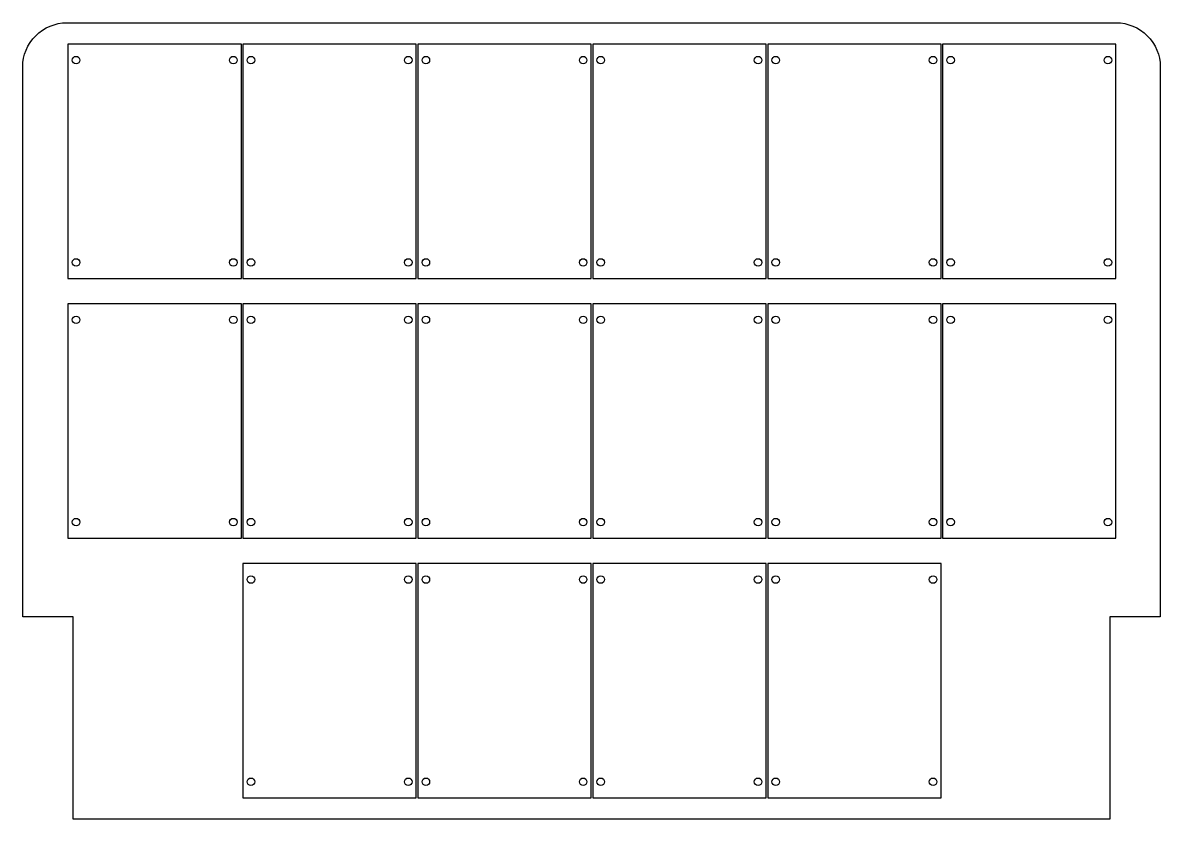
# Model space of a CAD drawing. Extents: x 0 to 450, y 0 to 315.
import ezdxf

# ---------------------------------------------------------------- set-up
doc = ezdxf.new("R2010")
doc.units = 0
doc.layers.get('0').update_dxf_attribs({"linetype": 'continuous'})

# ---------------------------------------------------------------- blocks, each defined once
blk = doc.blocks.new('ARRAY001')
at = {"color": 0}
for points in [[(17.9, 213.85), (86.48, 213.85), (86.48, 306.56), (17.9, 306.56)], [(87.1, 213.85), (155.68, 213.85), (155.68, 306.56), (87.1, 306.56)], [(156.3, 213.85), (224.88, 213.85), (224.88, 306.56), (156.3, 306.56)], [(225.5, 213.85), (294.08, 213.85), (294.08, 306.56), (225.5, 306.56)], [(294.7, 213.85), (363.28, 213.85), (363.28, 306.56), (294.7, 306.56)], [(363.9, 213.85), (432.48, 213.85), (432.48, 306.56), (363.9, 306.56)], [(17.9, 111.15), (86.48, 111.15), (86.48, 203.86), (17.9, 203.86)], [(87.1, 111.15), (155.68, 111.15), (155.68, 203.86), (87.1, 203.86)], [(156.3, 111.15), (224.88, 111.15), (224.88, 203.86), (156.3, 203.86)], [(225.5, 111.15), (294.08, 111.15), (294.08, 203.86), (225.5, 203.86)], [(294.7, 111.15), (363.28, 111.15), (363.28, 203.86), (294.7, 203.86)], [(363.9, 111.15), (432.48, 111.15), (432.48, 203.86), (363.9, 203.86)]]:
    blk.add_lwpolyline(points, close=True, dxfattribs=at)
for centre in [(21.075, 300.21), (83.305, 300.21), (90.275, 300.21), (152.505, 300.21), (159.475, 300.21), (221.705, 300.21), (228.675, 300.21), (290.905, 300.21), (297.875, 300.21), (360.105, 300.21), (367.075, 300.21), (429.305, 300.21), (21.075, 220.2), (83.305, 220.2), (90.275, 220.2), (152.505, 220.2), (159.475, 220.2), (221.705, 220.2), (228.675, 220.2), (290.905, 220.2), (297.875, 220.2), (360.105, 220.2), (367.075, 220.2), (429.305, 220.2), (21.075, 197.51), (83.305, 197.51), (90.275, 197.51), (152.505, 197.51), (159.475, 197.51), (221.705, 197.51), (228.675, 197.51), (290.905, 197.51), (297.875, 197.51), (360.105, 197.51), (367.075, 197.51), (429.305, 197.51), (21.075, 117.5), (83.305, 117.5), (90.275, 117.5), (152.505, 117.5), (159.475, 117.5), (221.705, 117.5), (228.675, 117.5), (290.905, 117.5), (297.875, 117.5), (360.105, 117.5), (367.075, 117.5), (429.305, 117.5)]:
    blk.add_circle(centre, 1.5, dxfattribs=at)
blk = doc.blocks.new('ARRAY')
at = {"color": 0}
for points in [[(87.1, 8.45), (155.68, 8.45), (155.68, 101.16), (87.1, 101.16)], [(156.3, 8.45), (224.88, 8.45), (224.88, 101.16), (156.3, 101.16)], [(225.5, 8.45), (294.08, 8.45), (294.08, 101.16), (225.5, 101.16)], [(294.7, 8.45), (363.28, 8.45), (363.28, 101.16), (294.7, 101.16)]]:
    blk.add_lwpolyline(points, close=True, dxfattribs=at)
for centre in [(90.275, 94.81), (152.505, 94.81), (159.475, 94.81), (221.705, 94.81), (228.675, 94.81), (290.905, 94.81), (297.875, 94.81), (360.105, 94.81), (90.275, 14.8), (152.505, 14.8), (159.475, 14.8), (221.705, 14.8), (228.675, 14.8), (290.905, 14.8), (297.875, 14.8), (360.105, 14.8)]:
    blk.add_circle(centre, 1.5, dxfattribs=at)

msp = doc.modelspace()

# ---------------------------------------------------------------- linework, layer by layer
at = {"color": 7}
msp.add_lwpolyline([(17.5, 315), (432.5, 315, -0.414214), (450, 297.5), (450, 80), (430, 80), (430, 0), (20, 0), (20, 80), (0, 80), (0, 297.5, -0.414214)], format="xyb", close=True, dxfattribs=at)

# ---------------------------------------------------------------- block references
at = {"color": 0}
for name in ['ARRAY001', 'ARRAY']:
    msp.add_blockref(name, (0, 0), dxfattribs=at)

doc.saveas('drawing.dxf')
